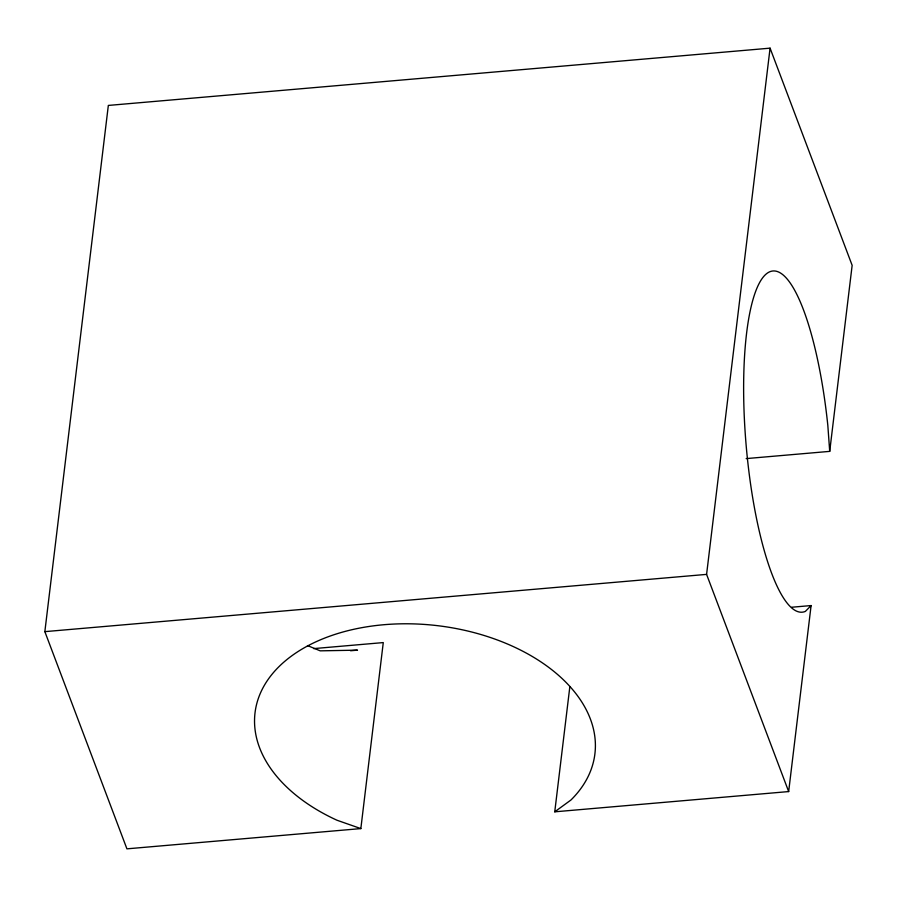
<?xml version="1.0" encoding="UTF-8"?>
<svg xmlns="http://www.w3.org/2000/svg" width="897" height="897" viewBox="0 0 897 897"><rect width="100%" height="100%" fill="white"/><g stroke="black" fill="none" stroke-linecap="round" stroke-linejoin="round"><path stroke-width="1.35" d="M313.658 648.609L383.277 642.588L360.841 828.593L126.926 848.842L44.85 631.645L108.335 105.431L770.075 48.158L852.15 265.355L829.714 451.37L746.169 458.602M791.614 607.247L811.101 605.565L788.665 791.569L554.75 811.819L569.819 686.878M788.665 791.569L706.589 574.383L770.075 48.158M811.101 605.565L805.371 611.395A171.181 41.598 85.1 0 1 747.336 457.818A171.181 41.598 85.1 0 1 769.783 271.769A171.181 41.598 85.1 0 1 827.819 425.357L829.714 451.37M554.75 811.819L570.963 799.989A171.181 108.38 6.9 0 0 512.927 646.412A171.181 108.38 6.9 0 0 278.967 666.662A171.181 108.38 6.9 0 0 337.003 820.239L360.841 828.593M44.85 631.645L706.589 574.383M350.57 650.751L357.522 650.157L320.207 650.841L307.48 645.56"/></g></svg>
